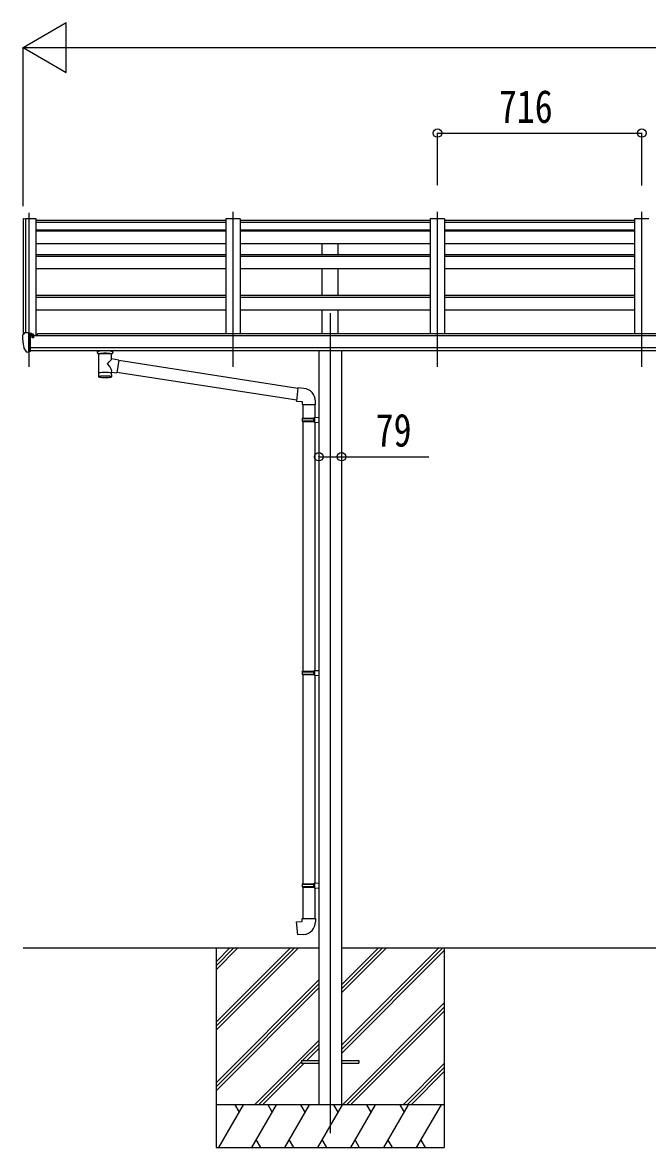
# Model space of a CAD drawing. Units: millimetres, scale not verified. Extents: x -14718 to 14718, y -10395 to 10395.
# Drawn here: x -2323 to -133, y -5038 to -1094 of the extents above; entities that cross this region are included whole.
import ezdxf
from ezdxf.enums import TextEntityAlignment as Align

# ---------------------------------------------------------------- set-up
doc = ezdxf.new("R2010")
doc.units = ezdxf.units.MM
doc.header["$LTSCALE"] = 40
for name, color, linetype in [('0-4_YKK_12', 2, 'Continuous'), ('0-5_YKK_13', 4, 'Continuous'), ('0-6_YKK_A1', 4, 'Continuous'), ('0-7_YKK_D', 6, 'Continuous')]:
    doc.layers.add(name, color=color, linetype=linetype)
doc.styles.add('ＭＳ ゴシック', font='')
doc.styles.get('ＭＳ ゴシック').set_extended_font_data('MS Gothic')

msp = doc.modelspace()

# ---------------------------------------------------------------- linework, layer by layer
at = {"layer": '0-4_YKK_12'}
for p, q in [((-2300.74, -1761.04), (-2300.74, -2300.91)), ((-1584.74, -2300.91), (-1584.74, -1757.06)), ((-868.74, -2300.91), (-868.74, -1757.06)), ((-152.74, -2300.91), (-152.74, -1757.06)), ((-1244.74, -2112.1), (-1244.74, -4987.33))]:
    msp.add_line(p, q, dxfattribs=at)
at = {"layer": '0-5_YKK_13'}
for p, q in [((-1609.74, -1787.27), (-2275.74, -1787.27)), ((-893.74, -1787.27), (-1559.74, -1787.27)), ((-177.74, -1787.27), (-843.74, -1787.27)), ((-2322.74, -2190.95), (-2322.74, -2191.58)), ((-2315.83, -2182.15), (-2319.9, -2187.95)), ((-2300.74, -2250.08), (-2300.74, -2181.58)), ((-2299.24, -2182.49), (-2300.74, -2182.49)), ((-2294.24, -2191.31), (-2300.74, -2190.91)), ((-2299.24, -2182.49), (-2299.24, -2188.66)), ((-2289.57, -2183.99), (-2299.24, -2183.27)), ((-2299.24, -2186.26), (-2285.24, -2186.32)), ((-2289.77, -2196.49), (-2289.24, -2196.49)), ((-2289.24, -2196.49), (-2288.94, -2196.49)), ((-2288.74, -2186.31), (-2288.74, -2184.41)), ((-2284.24, -2187.43), (-2284.24, -2191.76)), ((-2308.36, -2248.27), (-2318.11, -2232.89)), ((-2300.74, -2247.88), (-2300.24, -2247.88)), ((-2300.24, -2247.88), (-2299.74, -2246.88)), ((-2294.24, -2246.88), (-2299.74, -2246.88)), ((-2060.24, -2250.89), (-2060.24, -2244.77)), ((-2006.24, -2250.89), (-2006.24, -2244.77)), ((-2302.24, -2249.99), (-2305.95, -2249.76)), ((-2302.24, -2249.99), (-2300.74, -2250.08)), ((-2056.14, -2255.39), (-2056.16, -2335.68)), ((-2010.34, -2272.96), (-2010.34, -2255.37)), ((-1985.12, -2276.87), (-2010.34, -2272.95)), ((-1985.12, -2276.87), (-1992.14, -2322.13)), ((-1358.28, -2376.18), (-1985.43, -2278.88)), ((-2010.32, -2335.68), (-2010.34, -2319.05)), ((-2010.34, -2319.3), (-1992.14, -2322.13)), ((-1361.95, -2418.11), (-1991.87, -2320.38)), ((-1337.32, -2376.56), (-1358.16, -2374.74)), ((-1342.24, -2432.31), (-1296.24, -2432.31)), ((-1340.24, -2432.31), (-1340.24, -2480.47)), ((-1298.24, -2432.31), (-1298.24, -2477.91)), ((-1296.24, -2432.31), (-1296.24, -2421.39)), ((-1342.24, -2482.47), (-1341.24, -2480.47)), ((-1342.24, -2482.47), (-1298.24, -2482.47)), ((-1342.24, -2482.47), (-1342.24, -2490.47)), ((-1341.24, -2480.47), (-1298.24, -2480.47)), ((-1302.72, -2482.47), (-1303.15, -2480.47)), ((-1300.24, -2477.97), (-1284.24, -2477.5)), ((-1300.24, -2479.97), (-1300.24, -2477.97)), ((-1300.24, -2479.97), (-1298.24, -2479.97)), ((-1284.24, -2477.5), (-1284.24, -2495.44)), ((-1342.24, -2490.47), (-1298.24, -2490.47)), ((-1342.24, -2490.47), (-1341.24, -2492.47)), ((-1341.24, -2492.47), (-1298.24, -2492.47)), ((-1340.24, -2492.47), (-1340.24, -3367.75)), ((-1300.24, -2494.97), (-1300.24, -2492.97)), ((-1300.24, -2494.97), (-1284.24, -2495.44)), ((-1298.24, -2495.03), (-1298.24, -3365.19)), ((-1342.24, -3369.75), (-1341.24, -3367.75)), ((-1342.24, -3369.75), (-1298.24, -3369.75)), ((-1342.24, -3369.75), (-1342.24, -3377.75)), ((-1342.24, -3377.75), (-1298.24, -3377.75)), ((-1342.24, -3377.75), (-1341.24, -3379.75)), ((-1341.24, -3367.75), (-1298.24, -3367.75)), ((-1341.24, -3379.75), (-1298.24, -3379.75)), ((-1340.24, -3379.75), (-1340.24, -4112.91)), ((-1302.72, -3369.75), (-1303.15, -3367.75)), ((-1300.24, -3365.25), (-1284.24, -3364.78)), ((-1300.24, -3367.25), (-1300.24, -3365.25)), ((-1300.24, -3367.25), (-1298.24, -3367.25)), ((-1300.24, -3382.25), (-1300.24, -3380.25)), ((-1300.24, -3382.25), (-1284.24, -3382.72)), ((-1298.24, -3382.31), (-1298.24, -4110.35)), ((-1284.24, -3364.78), (-1284.24, -3382.72)), ((-1342.24, -4114.91), (-1341.24, -4112.91)), ((-1342.24, -4114.91), (-1298.24, -4114.91)), ((-1342.24, -4114.91), (-1342.24, -4122.91)), ((-1342.24, -4122.91), (-1298.24, -4122.91)), ((-1342.24, -4122.91), (-1341.24, -4124.91)), ((-1341.24, -4112.91), (-1298.24, -4112.91)), ((-1341.24, -4124.91), (-1298.24, -4124.91)), ((-1340.24, -4124.91), (-1340.24, -4234.91)), ((-1302.72, -4114.91), (-1303.15, -4112.91)), ((-1300.24, -4110.41), (-1284.24, -4109.94)), ((-1300.24, -4112.41), (-1300.24, -4110.41)), ((-1300.24, -4112.41), (-1298.24, -4112.41)), ((-1300.24, -4127.41), (-1300.24, -4125.41)), ((-1300.24, -4127.41), (-1284.24, -4127.88)), ((-1298.24, -4127.47), (-1298.24, -4234.91)), ((-1284.24, -4109.94), (-1284.24, -4127.88)), ((-1342.24, -4234.91), (-1296.24, -4234.91)), ((-1342.24, -4244.91), (-1342.24, -4234.91)), ((-1296.24, -4234.91), (-1296.24, -4245.83)), ((-1344.74, -4733), (-1284.24, -4733)), ((-1344.74, -4733), (-1344.74, -4742)), ((-1344.74, -4742), (-1284.24, -4742)), ((-1205.24, -4733), (-1144.74, -4733)), ((-1205.24, -4742), (-1144.74, -4742)), ((-1144.74, -4733), (-1144.74, -4742))]:
    msp.add_line(p, q, dxfattribs=at)
for points in [[(-2300.74, -2181.58), (-2312.74, -2181.58), (-2315.07, -2181.72)], [(-2294.24, -2246.88), (-2294.24, -2188.66), (-2299.24, -2188.66)], [(-2289.57, -2183.99), (-2289.4, -2184.01), (-2289.24, -2184.04), (-2289.1, -2184.09), (-2288.97, -2184.14), (-2288.87, -2184.2), (-2288.8, -2184.27), (-2288.76, -2184.34), (-2288.74, -2184.41)], [(-2288.94, -2195.31), (-2288.94, -2196.49), (-2284.24, -2196.49)], [(-2284.24, -2194.88), (-2284.24, -2196.49), (-2283.77, -2196.49)], [(-2300.74, -2236.19), (-2297.58, -2235.78), (-2294.24, -2235.35)], [(-2060.2, -2250.94), (-2060.23, -2250.59), (-2059.98, -2249.63), (-2059.46, -2248.75), (-2058.66, -2247.91), (-2057.54, -2247.11), (-2056.14, -2246.39)], [(-2010.34, -2246.4), (-2010.11, -2246.49), (-2008.75, -2247.23), (-2007.64, -2248.07), (-2006.88, -2248.94), (-2006.42, -2249.84), (-2006.25, -2250.73)], [(-2060.2, -2250.83), (-2060.23, -2251.19), (-2059.98, -2252.14), (-2059.46, -2253.03), (-2058.66, -2253.87), (-2057.54, -2254.66), (-2056.14, -2255.39)], [(-2010.34, -2255.37), (-2010.11, -2255.28), (-2008.75, -2254.55), (-2007.64, -2253.7), (-2006.88, -2252.83), (-2006.42, -2251.93), (-2006.25, -2251.05)], [(-1358.16, -2374.74), (-1362.16, -2420.56), (-1342.24, -2422.31), (-1342.24, -2432.31)], [(-1302.72, -2482.47), (-1302.72, -2490.47), (-1303.15, -2492.47)], [(-1300.24, -2492.97), (-1298.24, -2492.97), (-1298.24, -2479.97)], [(-1302.72, -3369.75), (-1302.72, -3377.75), (-1303.15, -3379.75)], [(-1300.24, -3380.25), (-1298.24, -3380.25), (-1298.24, -3367.25)], [(-1302.72, -4114.91), (-1302.72, -4122.91), (-1303.15, -4124.91)], [(-1300.24, -4125.41), (-1298.24, -4125.41), (-1298.24, -4112.41)], [(-1337.32, -4290.66), (-1358.16, -4292.48), (-1362.16, -4246.66), (-1342.24, -4244.91)]]:
    msp.add_lwpolyline(points, dxfattribs=at)
for centre, radius, start, end in [((-2319.74, -2190.95), 3, 93, 180), ((-2130.25, -2191.58), 192.49, 180.0008, 192.1233), ((-2315.01, -2182.72), 1, 93.5, 145), ((-2286.74, -2196.49), 2.5, 151.64236, 180), ((-2286.74, -2196.49), 2.5, 0, 151.64236), ((-2315.51, -2231.39), 3, 191.83348, 210), ((-2043.17, -2296.1), 51.38, 92.46126, 104.61963), ((-2023.29, -2296.1), 51.38, 75.38037, 87.53874), ((-2305.77, -2246.77), 3, 210, 266.5), ((-1341.24, -2421.39), 45, 0, 85), ((-1341.24, -4245.83), 45, 275, 0)]:
    msp.add_arc(centre, radius, start, end, dxfattribs=at)
for centre, major_axis, ratio, start_param, end_param in [((-2285.24, -2187.42), (-0.02, 1.1), 0.906239, 4.6917496, 6.2625459), ((-2033.24, -2256.58), (-22.91, -0.42), 0.072511, 4.711586, 6.2823824), ((-2033.22, -2254.95), (-22.91, -0.42), 0.072511, 4.711586, 6.2823824), ((-2033.27, -2254.96), (22.92, -0.42), 0.07247, 0.0008089, 1.5716053), ((-2033.27, -2256.58), (22.92, -0.42), 0.07247, 0.0008089, 1.5716053), ((-2030.69, -2295.16), (20.32, 22.25), 0.045535, 4.9756507, 6.2441899), ((-2022.24, -2250.89), (16, 0), 0.361356, 0, 0.0194874), ((-2022.24, -2250.89), (16, 0), 0.361356, 6.2636979, 6.2831853), ((-2033.24, -2323.24), (22.91, 0), 0.122865, 6.2831853, 9.424778), ((-2033.24, -2292.51), (-22.81, 26.62), 0.234429, 3.1563334, 4.5976381), ((-2033.24, -2335.68), (22.92, 0), 0.101955, 6.2829723, 9.4248207), ((-2033.24, -2335.68), (22.92, 0), 0.101955, 3.1415499, 6.2833984)]:
    msp.add_ellipse(centre, major_axis=major_axis, ratio=ratio, start_param=start_param, end_param=end_param, dxfattribs=at)
at = {"layer": '0-6_YKK_A1'}
for p, q in [((-2320.73, -1782.49), (-2320.74, -2188.12)), ((-2319.79, -1781.6), (-2311.96, -1781.19)), ((-2311.74, -1781.27), (-2311.74, -2181.58)), ((-2311.66, -1781.38), (-2311.04, -1783)), ((-2275.74, -1781.18), (-2275.74, -2191.76)), ((-2275.74, -1794.18), (-1609.74, -1794.18)), ((-1609.74, -1781.78), (-1609.74, -2181.36)), ((-1559.74, -1781.78), (-1609.74, -1781.78)), ((-1559.74, -1781.78), (-1559.74, -2181.36)), ((-1559.74, -1794.18), (-893.74, -1794.18)), ((-893.74, -1781.78), (-893.74, -2181.36)), ((-843.74, -1781.78), (-893.74, -1781.78)), ((-843.74, -1781.78), (-843.74, -2181.36)), ((-843.74, -1794.18), (-177.74, -1794.18)), ((-177.74, -1781.78), (-177.74, -2181.36)), ((-127.74, -1781.78), (-177.74, -1781.78)), ((-2275.74, -1820.9), (-1609.74, -1820.9)), ((-2275.74, -1823.74), (-1609.74, -1823.74)), ((-1559.74, -1820.9), (-893.74, -1820.9)), ((-1559.74, -1823.74), (-893.74, -1823.74)), ((-843.74, -1820.9), (-177.74, -1820.9)), ((-843.74, -1823.74), (-177.74, -1823.74)), ((-2275.74, -1868.48), (-1609.74, -1868.48)), ((-1559.74, -1868.48), (-893.74, -1868.48)), ((-1272.24, -1907.17), (-1272.24, -1868.48)), ((-1217.24, -1907.17), (-1217.24, -1868.48)), ((-843.74, -1868.48), (-177.74, -1868.48)), ((-2275.74, -1907.17), (-1609.74, -1907.17)), ((-2275.74, -1912.45), (-1609.74, -1912.45)), ((-1559.74, -1907.17), (-893.74, -1907.17)), ((-1559.74, -1912.45), (-893.74, -1912.45)), ((-843.74, -1907.17), (-177.74, -1907.17)), ((-843.74, -1912.45), (-177.74, -1912.45)), ((-2275.74, -1956.54), (-1609.74, -1956.54)), ((-1559.74, -1956.54), (-893.74, -1956.54)), ((-1272.24, -2050.09), (-1272.24, -1956.54)), ((-1217.24, -2050.09), (-1217.24, -1956.54)), ((-843.74, -1956.54), (-177.74, -1956.54)), ((-2275.74, -2050.09), (-1609.74, -2050.09)), ((-1559.74, -2050.09), (-893.74, -2050.09)), ((-843.74, -2050.09), (-177.74, -2050.09)), ((-2275.74, -2056.89), (-1609.74, -2056.89)), ((-1559.74, -2056.89), (-893.74, -2056.89)), ((-843.74, -2056.89), (-177.74, -2056.89)), ((-2275.74, -2100.44), (-1609.74, -2100.44)), ((-1559.74, -2100.44), (-893.74, -2100.44)), ((-1272.24, -2185.05), (-1272.24, -2100.44)), ((-1217.24, -2185.05), (-1217.24, -2100.44)), ((-843.74, -2100.44), (-177.74, -2100.44)), ((2704.76, -2191.76), (-2294.24, -2191.76)), ((-2270.74, -2191.76), (-2270.74, -2185.05)), ((2681.26, -2185.05), (-2270.74, -2185.05)), ((-2294.24, -2232.98), (2704.76, -2232.98)), ((2704.76, -2244.83), (-2294.24, -2244.76)), ((-1284.24, -2244.92), (-1284.24, -4887.51)), ((-1205.24, -2244.92), (-1205.24, -4887.51)), ((-2320.74, -4337.5), (-1284.24, -4337.5)), ((-1644.74, -4337.51), (-1644.74, -5037.51)), ((-1644.74, -4598.24), (-1384.01, -4337.51)), ((-1644.74, -4612.38), (-1369.87, -4337.51)), ((-1644.74, -4626.52), (-1355.73, -4337.51)), ((-1644.74, -4414.39), (-1567.86, -4337.51)), ((-1644.74, -4400.25), (-1582, -4337.51)), ((-1644.74, -4386.11), (-1596.14, -4337.51)), ((-1205.24, -4337.5), (1615.76, -4337.5)), ((-1205.24, -4679.24), (-863.51, -4337.51)), ((-1205.24, -4693.38), (-849.37, -4337.51)), ((-1205.24, -4495.39), (-1047.36, -4337.51)), ((-1205.24, -4481.25), (-1061.5, -4337.51)), ((-1205.24, -4467.11), (-1075.64, -4337.51)), ((-844.74, -4337.51), (-844.74, -5037.51)), ((-1205.24, -4707.52), (-844.74, -4347.02)), ((-1644.74, -4810.37), (-1284.24, -4449.87)), ((-1644.74, -4824.51), (-1284.24, -4464.01)), ((-1644.74, -4838.65), (-1284.24, -4478.16)), ((-1201.38, -4887.51), (-844.74, -4530.87)), ((-1187.24, -4887.51), (-844.74, -4545.01)), ((-1173.1, -4887.51), (-844.74, -4559.15)), ((-1509.75, -4887.51), (-1284.24, -4662)), ((-1341.1, -4733), (-1284.24, -4676.14)), ((-1326.95, -4733), (-1284.24, -4690.29)), ((-1495.61, -4887.51), (-1344.74, -4736.64)), ((-1481.46, -4887.51), (-1335.95, -4742)), ((-989.25, -4887.51), (-844.74, -4743)), ((-975.11, -4887.51), (-844.74, -4757.14)), ((-960.96, -4887.51), (-844.74, -4771.29)), ((-844.74, -4887.51), (-1644.74, -4887.51)), ((-1634.45, -5037.51), (-1547.85, -4887.51)), ((-1562.85, -4913.49), (-1577.85, -4887.51)), ((-1518.98, -5037.51), (-1432.38, -4887.51)), ((-1447.38, -4913.49), (-1462.38, -4887.51)), ((-1403.51, -5037.51), (-1316.91, -4887.51)), ((-1331.91, -4913.49), (-1346.91, -4887.51)), ((-1288.04, -5037.51), (-1201.44, -4887.51)), ((-1216.44, -4913.49), (-1231.44, -4887.51)), ((-1172.57, -5037.51), (-1085.97, -4887.51)), ((-1100.97, -4913.49), (-1115.97, -4887.51)), ((-1057.1, -5037.51), (-970.5, -4887.51)), ((-1000.5, -4887.51), (-985.5, -4913.49)), ((-941.63, -5037.51), (-855.03, -4887.51)), ((-1644.74, -5037.51), (-844.74, -5037.51)), ((-1503.98, -5011.53), (-1488.98, -5037.51)), ((-1388.51, -5011.53), (-1373.51, -5037.51)), ((-1273.04, -5011.53), (-1258.04, -5037.51)), ((-1157.57, -5011.53), (-1142.57, -5037.51)), ((-1042.1, -5011.53), (-1027.1, -5037.51)), ((-926.63, -5011.53), (-911.63, -5037.51))]:
    msp.add_line(p, q, dxfattribs=at)
msp.add_lwpolyline([(-2311.04, -2181.58), (-2311.04, -1781.18), (-2275.74, -1781.18)], dxfattribs=at)
msp.add_circle((-2286.77, -2196.49), 3, dxfattribs=at)
for centre, radius, start, end in [((-2319.74, -1782.6), 1, 93, 173.32986), ((-2311.94, -1781.49), 0.301, 21.06327, 92.86679)]:
    msp.add_arc(centre, radius, start, end, dxfattribs=at)
at = {"layer": '0-7_YKK_D'}
for p, q in [((-2320.74, -1181.18), (-2169.19, -1093.68)), ((-2169.19, -1268.68), (-2169.19, -1093.68)), ((-2320.74, -1737.92), (-2320.74, -1180.18)), ((-2320.74, -1181.18), (-2169.19, -1268.68)), ((-2320.74, -1181.18), (-2017.63, -1181.18)), ((-2145.74, -1181.18), (2556.26, -1181.18)), ((-868.74, -1663.93), (-868.74, -1480.18)), ((-868.74, -1481.18), (-152.74, -1481.18)), ((-152.74, -1664.93), (-152.74, -1480.18)), ((-1284.24, -2615.89), (-1284.24, -2614.89)), ((-1205.24, -2615.89), (-1205.24, -2614.89))]:
    msp.add_line(p, q, dxfattribs=at)
msp.add_lwpolyline([(-1284.24, -2615.89), (-1205.24, -2615.89), (-899.44, -2615.89)], dxfattribs=at)
for centre in [(-868.74, -1481.18), (-152.74, -1481.18), (-1284.24, -2615.89), (-1205.24, -2615.89)]:
    msp.add_circle(centre, 14.88, dxfattribs=at)

# ---------------------------------------------------------------- texts
at = {"layer": '0-7_YKK_D', "style": 'ＭＳ ゴシック', "width": 0.8}
for s, p in [('716', (-653.54, -1480.18)), ('79', (-1085.24, -2614.89))]:
    msp.add_text(s, height=115.5, dxfattribs=at).set_placement(p, align=Align.BOTTOM_LEFT)

doc.saveas('drawing.dxf')
